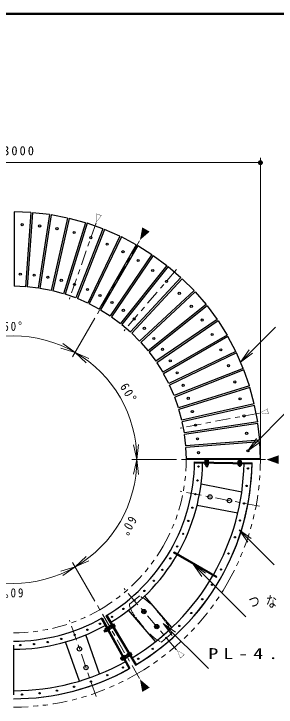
# Model space of a CAD drawing. Units: millimetres on the paper, scale 1:20. Extents: x -365 to 0, y -12 to 257.
# Drawn here: x -266.4 to -213.4, y 116.9 to 257 of the extents above; entities that cross this region are included whole.
import ezdxf
from ezdxf.enums import TextEntityAlignment as Align

# ---------------------------------------------------------------- set-up
doc = ezdxf.new("R2010")
doc.units = ezdxf.units.MM
for name, pattern in [('USER1', [4.5, 2.5, -2]), ('USER2', [6, 3, -1, 1, -1]), ('USER3', [8, 3, -1, 1, -1, 1, -1])]:
    doc.linetypes.add(name, pattern=pattern)
doc.layers.add('LY_1', color=7, linetype='Continuous', lineweight=25)
doc.layers.add('LY_2', color=7, linetype='Continuous', lineweight=13)
doc.styles.add('ＭＳ ゴシック', font='')
doc.styles.get('ＭＳ ゴシック').set_extended_font_data('MS Gothic')

# ---------------------------------------------------------------- blocks, each defined once
blk = doc.blocks.new('open_arrow')
at = {"color": 0, "linetype": 'Continuous', "lineweight": -2}
blk.add_lwpolyline([(7.5, 1.25), (0, 0), (7.5, -1.25)], dxfattribs=at)
blk = doc.blocks.new('filled_dot')
at = {"color": 0, "linetype": 'Continuous', "lineweight": -2, "const_width": 1.25}
blk.add_lwpolyline([(-0.625, 0, 1), (0.625, 0, 1)], format="xyb", close=True, dxfattribs=at)

msp = doc.modelspace()

# ---------------------------------------------------------------- linework, layer by layer
at = {"layer": 'LY_1', "lineweight": 13}
for p, q in [((-316.549, 226.946), (-216.549, 226.946)), ((-216.549, 167.946), (-216.549, 227.946)), ((-250.04, 195.547), (-254.552, 187.732)), ((-220.602, 186.668), (-213.531, 193.739)), ((-219.083, 168.722), (-207.546, 180.402)), ((-233.525, 166.949), (-242.549, 166.949)), ((-220.871, 152.75), (-213.8, 145.679)), ((-250.035, 138.348), (-254.547, 146.163)), ((-230.142, 145.811), (-219.535, 135.204)), ((-236.209, 133.864), (-227.086, 124.742))]:
    msp.add_line(p, q, dxfattribs=at)
at = {"layer": 'LY_1'}
for p, q in [((-266.379, 216.975), (-266.379, 201.964)), ((-262.981, 216.848), (-266.379, 216.975)), ((-262.981, 216.848), (-264.103, 201.879)), ((-262.64, 216.822), (-263.762, 201.854)), ((-259.262, 216.442), (-262.64, 216.822)), ((-259.262, 216.442), (-261.499, 201.599)), ((-258.924, 216.391), (-261.161, 201.548)), ((-255.583, 215.759), (-258.924, 216.391)), ((-255.583, 215.759), (-258.924, 201.125)), ((-255.25, 215.683), (-258.591, 201.049)), ((-251.966, 214.803), (-256.391, 200.459)), ((-251.64, 214.702), (-256.064, 200.358)), ((-251.966, 214.803), (-255.25, 215.683)), ((-248.431, 213.579), (-251.64, 214.702)), ((-248.431, 213.579), (-253.915, 199.606)), ((-248.113, 213.454), (-253.597, 199.481)), ((-244.997, 212.095), (-248.113, 213.454)), ((-244.996, 212.095), (-251.509, 198.571)), ((-244.689, 211.947), (-251.202, 198.423)), ((-241.683, 210.358), (-244.689, 211.947)), ((-241.683, 210.358), (-249.188, 197.358)), ((-241.387, 210.187), (-248.892, 197.188)), ((-241.387, 210.187), (-238.508, 208.378)), ((-238.508, 208.378), (-246.964, 195.976)), ((-238.226, 208.186), (-246.682, 195.784)), ((-238.226, 208.186), (-235.491, 206.167)), ((-235.49, 206.167), (-244.849, 194.431)), ((-235.224, 205.954), (-244.582, 194.218)), ((-235.223, 205.954), (-232.646, 203.736)), ((-232.646, 203.736), (-242.856, 192.733)), ((-232.396, 203.504), (-242.606, 192.5)), ((-232.396, 203.504), (-229.992, 201.1)), ((-264.103, 201.879), (-266.379, 201.964)), ((-261.499, 201.599), (-263.762, 201.854)), ((-258.924, 201.125), (-261.161, 201.548)), ((-256.391, 200.459), (-258.591, 201.048)), ((-253.915, 199.606), (-256.064, 200.358)), ((-229.992, 201.1), (-240.995, 190.89)), ((-229.76, 200.849), (-240.763, 190.64)), ((-229.76, 200.849), (-227.542, 198.272)), ((-251.509, 198.571), (-253.597, 199.481)), ((-249.188, 197.358), (-251.202, 198.423)), ((-227.542, 198.272), (-239.277, 188.913)), ((-227.329, 198.005), (-239.065, 188.646)), ((-227.329, 198.005), (-225.31, 195.27)), ((-248.892, 197.188), (-246.964, 195.976)), ((-246.682, 195.784), (-244.849, 194.431)), ((-225.31, 195.27), (-237.712, 186.814)), ((-225.118, 194.987), (-237.52, 186.532)), ((-225.118, 194.987), (-223.309, 192.109)), ((-244.582, 194.218), (-242.856, 192.733)), ((-242.606, 192.5), (-240.995, 190.89)), ((-223.309, 192.109), (-236.308, 184.603)), ((-240.763, 190.64), (-239.277, 188.913)), ((-223.138, 191.813), (-236.137, 184.308)), ((-221.549, 188.807), (-223.138, 191.813)), ((-239.065, 188.646), (-237.712, 186.814)), ((-221.549, 188.807), (-235.073, 182.294)), ((-221.401, 188.499), (-234.925, 181.986)), ((-220.041, 185.383), (-221.401, 188.499)), ((-237.52, 186.532), (-236.308, 184.603)), ((-220.041, 185.383), (-234.014, 179.899)), ((-219.917, 185.065), (-233.889, 179.581)), ((-218.794, 181.856), (-219.917, 185.065)), ((-235.073, 182.294), (-236.137, 184.308)), ((-234.014, 179.899), (-234.925, 181.986)), ((-218.794, 181.856), (-233.137, 177.431)), ((-218.693, 181.529), (-233.037, 177.105)), ((-217.813, 178.245), (-218.693, 181.529)), ((-233.137, 177.431), (-233.89, 179.581)), ((-217.813, 178.245), (-232.447, 174.905)), ((-217.737, 177.912), (-232.371, 174.572)), ((-217.105, 174.572), (-217.737, 177.912)), ((-232.447, 174.905), (-233.037, 177.105)), ((-231.948, 172.334), (-232.371, 174.572)), ((-217.105, 174.572), (-231.948, 172.334)), ((-217.054, 174.234), (-231.897, 171.997)), ((-216.673, 170.855), (-217.054, 174.234)), ((-231.642, 169.734), (-231.897, 171.997)), ((-216.673, 170.855), (-231.642, 169.734)), ((-216.648, 170.515), (-231.616, 169.393)), ((-216.521, 167.117), (-216.648, 170.515)), ((-231.531, 167.117), (-231.616, 169.393)), ((-216.521, 167.117), (-231.531, 167.117)), ((-227.712, 166.538), (-227.712, 166.805)), ((-227.712, 166.805), (-227.059, 166.805)), ((-227.549, 166.538), (-227.549, 166.805)), ((-227.544, 166.805), (-227.544, 167.121)), ((-227.227, 166.805), (-227.227, 167.121)), ((-227.222, 166.538), (-227.222, 166.805)), ((-227.059, 166.538), (-227.059, 166.805)), ((-221.046, 166.689), (-220.393, 166.689)), ((-221.046, 166.422), (-221.046, 166.689)), ((-220.883, 166.422), (-220.883, 166.689)), ((-220.878, 166.689), (-220.878, 167.118)), ((-220.561, 166.689), (-220.561, 167.118)), ((-220.556, 166.422), (-220.556, 166.689)), ((-220.393, 166.422), (-220.393, 166.689)), ((-229.865, 166.307), (-218.247, 166.105)), ((-229.862, 166.507), (-218.244, 166.305)), ((-227.735, 166.472), (-227.735, 166.538)), ((-227.735, 166.538), (-227.035, 166.538)), ((-227.735, 166.472), (-227.035, 166.472)), ((-227.732, 166.258), (-227.032, 166.258)), ((-227.732, 166.191), (-227.732, 166.258)), ((-227.732, 166.191), (-227.032, 166.191)), ((-227.709, 165.925), (-227.709, 166.191)), ((-227.709, 165.925), (-227.055, 165.925)), ((-227.546, 165.925), (-227.546, 166.191)), ((-227.541, 165.535), (-227.541, 165.925)), ((-227.541, 165.535), (-227.224, 165.535)), ((-227.224, 165.535), (-227.224, 165.925)), ((-227.219, 165.925), (-227.219, 166.191)), ((-227.055, 165.925), (-227.055, 166.191)), ((-227.035, 166.472), (-227.035, 166.538)), ((-227.032, 166.191), (-227.032, 166.258)), ((-221.07, 166.422), (-220.37, 166.422)), ((-221.07, 166.355), (-221.07, 166.422)), ((-221.07, 166.355), (-220.37, 166.355)), ((-221.066, 166.075), (-221.066, 166.142)), ((-221.066, 166.142), (-220.366, 166.142)), ((-221.066, 166.075), (-220.366, 166.075)), ((-221.043, 165.808), (-221.043, 166.075)), ((-221.043, 165.808), (-220.39, 165.808)), ((-220.88, 165.808), (-220.88, 166.075)), ((-220.875, 165.651), (-220.875, 165.808)), ((-220.875, 165.651), (-220.558, 165.651)), ((-220.558, 165.651), (-220.558, 165.808)), ((-220.553, 165.808), (-220.553, 166.075)), ((-220.39, 165.808), (-220.39, 166.075)), ((-220.37, 166.355), (-220.37, 166.422)), ((-220.366, 166.075), (-220.366, 166.142)), ((-220.32, 160.404), (-228.565, 161.964)), ((-221.125, 156.147), (-229.37, 157.707)), ((-225.463, 143.11), (-234.123, 148.11)), ((-225.363, 143.283), (-234.023, 148.283)), ((-234.484, 133.008), (-239.958, 139.368)), ((-237.769, 130.182), (-243.242, 136.542)), ((-240.279, 136.625), (-240.531, 136.309)), ((-240.384, 135.932), (-240.531, 136.309)), ((-239.984, 135.872), (-240.384, 135.933)), ((-239.88, 136.564), (-240.279, 136.625)), ((-239.732, 136.188), (-239.984, 135.872)), ((-239.732, 136.188), (-239.88, 136.564)), ((-248.761, 134.857), (-243.127, 124.694)), ((-248.586, 134.955), (-242.952, 124.792)), ((-247.825, 135.394), (-241.841, 125.433)), ((-247.653, 135.496), (-241.669, 125.536)), ((-247.554, 133.095), (-247.496, 133.128)), ((-247.554, 133.095), (-247.204, 132.489)), ((-247.496, 133.128), (-247.146, 132.522)), ((-247.484, 133.108), (-247.253, 133.242)), ((-247.402, 132.967), (-247.172, 133.1)), ((-247.253, 133.242), (-246.927, 132.676)), ((-246.922, 133.239), (-247.195, 133.081)), ((-247.169, 133.096), (-246.896, 133.254)), ((-246.775, 133.518), (-247.006, 133.385)), ((-247.006, 133.385), (-246.679, 132.819)), ((-246.693, 133.376), (-246.924, 133.243)), ((-246.729, 133.571), (-246.786, 133.538)), ((-246.786, 133.538), (-246.436, 132.932)), ((-246.53, 133.094), (-246.761, 132.96)), ((-246.729, 133.571), (-246.379, 132.965)), ((-246.545, 133.674), (-246.487, 133.707)), ((-246.545, 133.674), (-246.194, 133.068)), ((-246.487, 133.707), (-246.137, 133.101)), ((-246.475, 133.687), (-246.302, 133.787)), ((-246.393, 133.546), (-246.22, 133.646)), ((-246.302, 133.787), (-245.975, 133.221)), ((-246.23, 133.263), (-246.057, 133.363)), ((-246.194, 133.068), (-246.137, 133.101)), ((-246.148, 133.121), (-245.975, 133.221)), ((-237.67, 133.593), (-237.922, 133.277)), ((-237.774, 132.901), (-237.922, 133.277)), ((-237.27, 133.533), (-237.67, 133.593)), ((-237.123, 133.156), (-237.375, 132.84)), ((-237.123, 133.156), (-237.27, 133.533)), ((-248.267, 132.458), (-247.93, 132.653)), ((-248.267, 132.458), (-248.109, 132.183)), ((-248.109, 132.183), (-247.771, 132.378)), ((-248.014, 132.799), (-247.783, 132.932)), ((-248.014, 132.799), (-247.687, 132.233)), ((-247.932, 132.657), (-247.701, 132.791)), ((-247.795, 132.952), (-247.737, 132.986)), ((-247.795, 132.952), (-247.445, 132.346)), ((-247.769, 132.374), (-247.538, 132.508)), ((-247.737, 132.986), (-247.387, 132.379)), ((-247.687, 132.233), (-247.456, 132.366)), ((-247.445, 132.346), (-247.387, 132.379)), ((-247.239, 132.684), (-247.008, 132.817)), ((-247.204, 132.489), (-247.146, 132.522)), ((-247.157, 132.542), (-246.927, 132.676)), ((-246.763, 132.964), (-247.037, 132.806)), ((-247.011, 132.821), (-246.737, 132.979)), ((-246.448, 132.952), (-246.679, 132.819)), ((-246.379, 132.965), (-246.436, 132.932)), ((-237.375, 132.84), (-237.774, 132.901)), ((-249.1, 123.64), (-251.871, 131.56)), ((-266.449, 119.446), (-266.449, 129.446)), ((-253.19, 122.208), (-255.962, 130.128)), ((-243.937, 127.265), (-243.565, 127.48)), ((-243.488, 127.524), (-243.86, 127.31)), ((-243.341, 127.803), (-243.572, 127.67)), ((-243.572, 127.67), (-243.246, 127.104)), ((-243.26, 127.662), (-243.491, 127.528)), ((-243.295, 127.857), (-243.353, 127.823)), ((-243.353, 127.823), (-243.003, 127.217)), ((-243.295, 127.857), (-242.945, 127.251)), ((-243.111, 127.959), (-243.053, 127.993)), ((-243.111, 127.959), (-242.761, 127.353)), ((-243.053, 127.993), (-242.703, 127.387)), ((-243.042, 127.973), (-242.868, 128.073)), ((-242.96, 127.831), (-242.787, 127.931)), ((-242.868, 128.073), (-242.542, 127.507)), ((-242.797, 127.548), (-242.623, 127.648)), ((-242.715, 127.407), (-242.542, 127.507)), ((-244.834, 126.744), (-244.698, 126.822)), ((-244.834, 126.744), (-244.675, 126.469)), ((-244.782, 126.968), (-244.551, 127.101)), ((-244.782, 126.968), (-244.455, 126.402)), ((-244.7, 126.826), (-244.469, 126.96)), ((-244.675, 126.469), (-244.539, 126.548)), ((-244.562, 127.121), (-244.505, 127.155)), ((-244.562, 127.121), (-244.212, 126.515)), ((-244.537, 126.544), (-244.306, 126.677)), ((-244.505, 127.155), (-244.155, 126.549)), ((-244.455, 126.402), (-244.224, 126.535)), ((-244.321, 127.264), (-244.264, 127.298)), ((-244.321, 127.264), (-243.971, 126.658)), ((-244.264, 127.298), (-243.914, 126.692)), ((-244.252, 127.278), (-244.021, 127.411)), ((-244.212, 126.515), (-244.155, 126.549)), ((-244.17, 127.136), (-243.939, 127.269)), ((-244.021, 127.411), (-243.694, 126.845)), ((-244.007, 126.853), (-243.776, 126.987)), ((-243.971, 126.658), (-243.914, 126.692)), ((-243.925, 126.712), (-243.694, 126.845)), ((-243.778, 126.991), (-243.406, 127.205)), ((-243.33, 127.25), (-243.702, 127.035)), ((-243.096, 127.379), (-243.327, 127.246)), ((-243.015, 127.237), (-243.246, 127.104)), ((-242.945, 127.251), (-243.003, 127.217)), ((-242.761, 127.353), (-242.703, 127.387))]:
    msp.add_line(p, q, dxfattribs=at)
at = {"layer": 'LY_1', "linetype": 'USER2', "lineweight": 13}
for p, q in [((-249.815, 214.77), (-255.21, 199.353)), ((-241.033, 211.145), (-249.539, 196.413)), ((-233.5, 205.35), (-244.154, 192.97)), ((-216.766, 176.366), (-232.814, 173.329)), ((-215.514, 166.948), (-232.525, 166.948)), ((-216.766, 157.527), (-232.814, 160.563)), ((-233.5, 128.542), (-244.154, 140.923)), ((-241.03, 122.749), (-249.536, 137.482)), ((-249.815, 119.123), (-255.21, 134.54))]:
    msp.add_line(p, q, dxfattribs=at)
at = {"layer": 'LY_1', "linetype": 'USER3', "lineweight": 13}
msp.add_line((-231.549, 166.946), (-216.549, 166.946), dxfattribs=at)
at = {"layer": 'LY_1', "linetype": 'USER1', "lineweight": 13}
for p, q in [((-243.02, 137.721), (-241.157, 139.324)), ((-236.497, 130.141), (-234.634, 131.745))]:
    msp.add_line(p, q, dxfattribs=at)
at = {"layer": 'LY_1'}
for centre, radius in [((-264.773, 214.413), 0.217), ((-261.231, 214.148), 0.217), ((-257.718, 213.618), 0.217), ((-254.255, 212.828), 0.217), ((-250.861, 211.781), 0.217), ((-247.554, 210.483), 0.217), ((-244.354, 208.942), 0.217), ((-241.278, 207.166), 0.217), ((-265.147, 204.42), 0.217), ((-238.343, 205.165), 0.217), ((-262.351, 204.211), 0.217), ((-259.578, 203.793), 0.217), ((-256.844, 203.169), 0.217), ((-235.566, 202.95), 0.217), ((-254.164, 202.342), 0.217), ((-251.553, 201.317), 0.217), ((-249.027, 200.101), 0.217), ((-232.962, 200.534), 0.217), ((-246.598, 198.699), 0.217), ((-230.546, 197.93), 0.217), ((-244.281, 197.119), 0.217), ((-242.089, 195.37), 0.217), ((-228.331, 195.153), 0.217), ((-240.033, 193.463), 0.217), ((-226.33, 192.218), 0.217), ((-238.125, 191.407), 0.217), ((-236.377, 189.215), 0.217), ((-224.554, 189.142), 0.217), ((-234.797, 186.898), 0.217), ((-223.013, 185.941), 0.217), ((-233.395, 184.469), 0.217), ((-232.178, 181.942), 0.217), ((-221.715, 182.635), 0.217), ((-231.154, 179.332), 0.217), ((-220.668, 179.24), 0.217), ((-230.327, 176.652), 0.217), ((-219.877, 175.777), 0.217), ((-229.703, 173.918), 0.217), ((-219.348, 172.265), 0.217), ((-229.285, 171.145), 0.217), ((-229.076, 168.349), 0.217), ((-219.083, 168.722), 0.217), ((-229.076, 165.544), 0.133), ((-219.083, 165.17), 0.133), ((-229.285, 162.748), 0.133), ((-219.348, 161.628), 0.133), ((-229.703, 159.975), 0.133), ((-226.755, 159.417), 0.433), ((-222.825, 158.673), 0.433), ((-230.327, 157.241), 0.133), ((-219.877, 158.116), 0.133), ((-231.154, 154.561), 0.133), ((-220.668, 154.653), 0.133), ((-232.178, 151.95), 0.133), ((-221.715, 151.258), 0.133), ((-233.395, 149.424), 0.133), ((-234.797, 146.995), 0.133), ((-223.013, 147.952), 0.133), ((-236.377, 144.678), 0.133), ((-224.554, 144.751), 0.133), ((-238.125, 142.486), 0.133), ((-226.33, 141.675), 0.133), ((-240.033, 140.43), 0.133), ((-242.089, 138.522), 0.133), ((-228.331, 138.74), 0.133), ((-244.281, 136.774), 0.133), ((-240.132, 136.249), 0.433), ((-240.132, 136.249), 0.2), ((-230.546, 135.963), 0.133), ((-246.598, 135.194), 0.133), ((-249.027, 133.792), 0.133), ((-237.522, 133.217), 0.433), ((-237.522, 133.217), 0.2), ((-232.962, 133.359), 0.133), ((-254.164, 131.551), 0.133), ((-251.553, 132.575), 0.133), ((-256.844, 130.724), 0.133), ((-235.566, 130.943), 0.133), ((-265.147, 129.473), 0.133), ((-262.351, 129.682), 0.133), ((-259.578, 130.1), 0.133), ((-253.173, 128.719), 0.433), ((-238.343, 128.728), 0.133), ((-241.278, 126.727), 0.133), ((-251.852, 124.944), 0.433), ((-244.354, 124.951), 0.133), ((-247.554, 123.41), 0.133), ((-250.861, 122.112), 0.133), ((-254.255, 121.065), 0.133), ((-264.773, 119.48), 0.133), ((-261.231, 119.745), 0.133), ((-257.718, 120.274), 0.133)]:
    msp.add_circle(centre, radius, dxfattribs=at)
at = {"layer": 'LY_1', "lineweight": 13}
for centre, start, end in [((-266.55, 166.948), 60.00006, 119.99973), ((-266.548, 166.948), 0, 59.99991), ((-266.547, 166.946), 300.00064, 359.9999), ((-266.548, 166.945), 240.00081, 299.9999)]:
    msp.add_arc(centre, 24.998, start, end, dxfattribs=at)
at = {"layer": 'LY_1', "linetype": 'USER3', "lineweight": 13}
for radius, start, end in [(35, 330, 0.00002), (50, 330, 0), (35, 299.99998, 330), (50, 299.99999, 330), (35, 270, 300.00002), (50, 270, 300)]:
    msp.add_arc((-266.549, 166.946), radius, start, end, dxfattribs=at)
at = {"layer": 'LY_1'}
for radius, start, end in [(36.69, 330, 359.31407), (38.31, 330.14958, 359.00176), (46.69, 330.12273, 359.00176), (48.31, 330, 359.23895), (48.31, 330, 359.00176), (36.69, 300.68593, 330), (38.31, 300.99824, 329.85042), (37.5, 329.84719, 330.14955), (46.69, 300.99824, 329.87726), (47.5, 329.87936, 330.12062), (48.31, 300.76105, 330), (48.31, 300.99824, 330), (36.69, 270, 299.31407), (38.31, 270.14959, 299.00175), (46.69, 270.12274, 299.00176), (48.31, 270, 299.23895), (48.31, 270, 299.00176)]:
    msp.add_arc((-266.549, 166.946), radius, start, end, dxfattribs=at)
at = {"layer": 'LY_1', "linetype": 'USER1', "lineweight": 13}
for centre, radius, start, end in [((-241.048, 139.198), 0.167, 66.24385, 130.7143), ((-243.541, 133.535), 6.354, 41.39072, 66.24385), ((-242.911, 137.594), 0.167, 130.71429, 195.18475), ((-236.94, 139.215), 6.354, 195.18475, 220.03788), ((-260.012, 116.501), 30.033, 36.43378, 44.99482), ((-217.642, 152.964), 30.033, 216.43377, 224.99482), ((-240.714, 130.25), 6.354, 15.18475, 40.03788), ((-234.113, 135.93), 6.354, 221.39072, 246.24385), ((-234.743, 131.871), 0.167, 310.71429, 15.18475), ((-236.606, 130.267), 0.167, 246.24385, 310.7143)]:
    msp.add_arc(centre, radius, start, end, dxfattribs=at)
at = {"layer": 'LY_2', "lineweight": 50}
msp.add_line((0, 257), (-365, 257), dxfattribs=at)

# ---------------------------------------------------------------- block references
at = {"layer": 'LY_1', "lineweight": 13, "xscale": 0.4, "yscale": 0.4}
for name, p, rotation in [('filled_dot', (-216.549, 226.946), 180), ('open_arrow', (-254.051, 188.597), 153.4), ('open_arrow', (-220.602, 186.668), 45), ('open_arrow', (-254.049, 188.597), 326.6), ('open_arrow', (-219.083, 168.722), 45.4), ('open_arrow', (-241.55, 166.948), 93.4), ('open_arrow', (-241.549, 166.946), 266.6), ('open_arrow', (-220.871, 152.75), 315), ('open_arrow', (-254.048, 145.297), 33.4), ('open_arrow', (-254.049, 145.296), 206.6), ('open_arrow', (-230.142, 145.811), 315), ('open_arrow', (-236.209, 133.864), 315)]:
    msp.add_blockref(name, p, dxfattribs=dict(at, rotation=rotation))

# ---------------------------------------------------------------- texts
at = {"layer": 'LY_1', "style": 'ＭＳ ゴシック', "width": 0.6}
for s, height, rotation, p in [('▽', 1.466, 340.7, (-249.485, 215.714)), ('▼', 2.199, 330, (-240.281, 212.444)), ('▽', 1.466, 280.7, (-215.783, 176.552)), ('▼', 2.199, 270, (-214.013, 166.946)), ('▽', 1.466, 220.7, (-232.848, 127.784)), ('▼', 2.199, 210, (-240.281, 121.448))]:
    msp.add_text(s, height=height, rotation=rotation, dxfattribs=at).set_placement(p, align=Align.MIDDLE_CENTER)
at = {"layer": 'LY_1', "style": 'ＭＳ ゴシック'}
for s, insert, char_height, attachment_point in [('\\T1.33;φ3000', (-266.549, 227.946), 1.833, 8), ('\\T1.33;\\W0.9;60°', (-266.55, 192.946), 1.833, 8), ('\\T1.56;\\W0.75;つなぎPL－６', (-218.967, 138.204), 2.199, 4), ('\\T1.5;\\W1.35;PL-4.5', (-227.1, 127.742), 2.199, 4)]:
    msp.add_mtext(s, dxfattribs=dict(at, insert=insert, char_height=char_height, attachment_point=attachment_point))
at = {"layer": 'LY_1', "char_height": 1.833, "attachment_point": 8, "style": 'ＭＳ ゴシック'}
for insert, rotation in [((-244.033, 179.947), 300), ((-244.032, 153.947), 240), ((-266.548, 140.946), 180)]:
    msp.add_mtext('\\T1.33;\\W0.9;60°', dxfattribs=dict(at, insert=insert, rotation=rotation))

doc.saveas('drawing.dxf')
